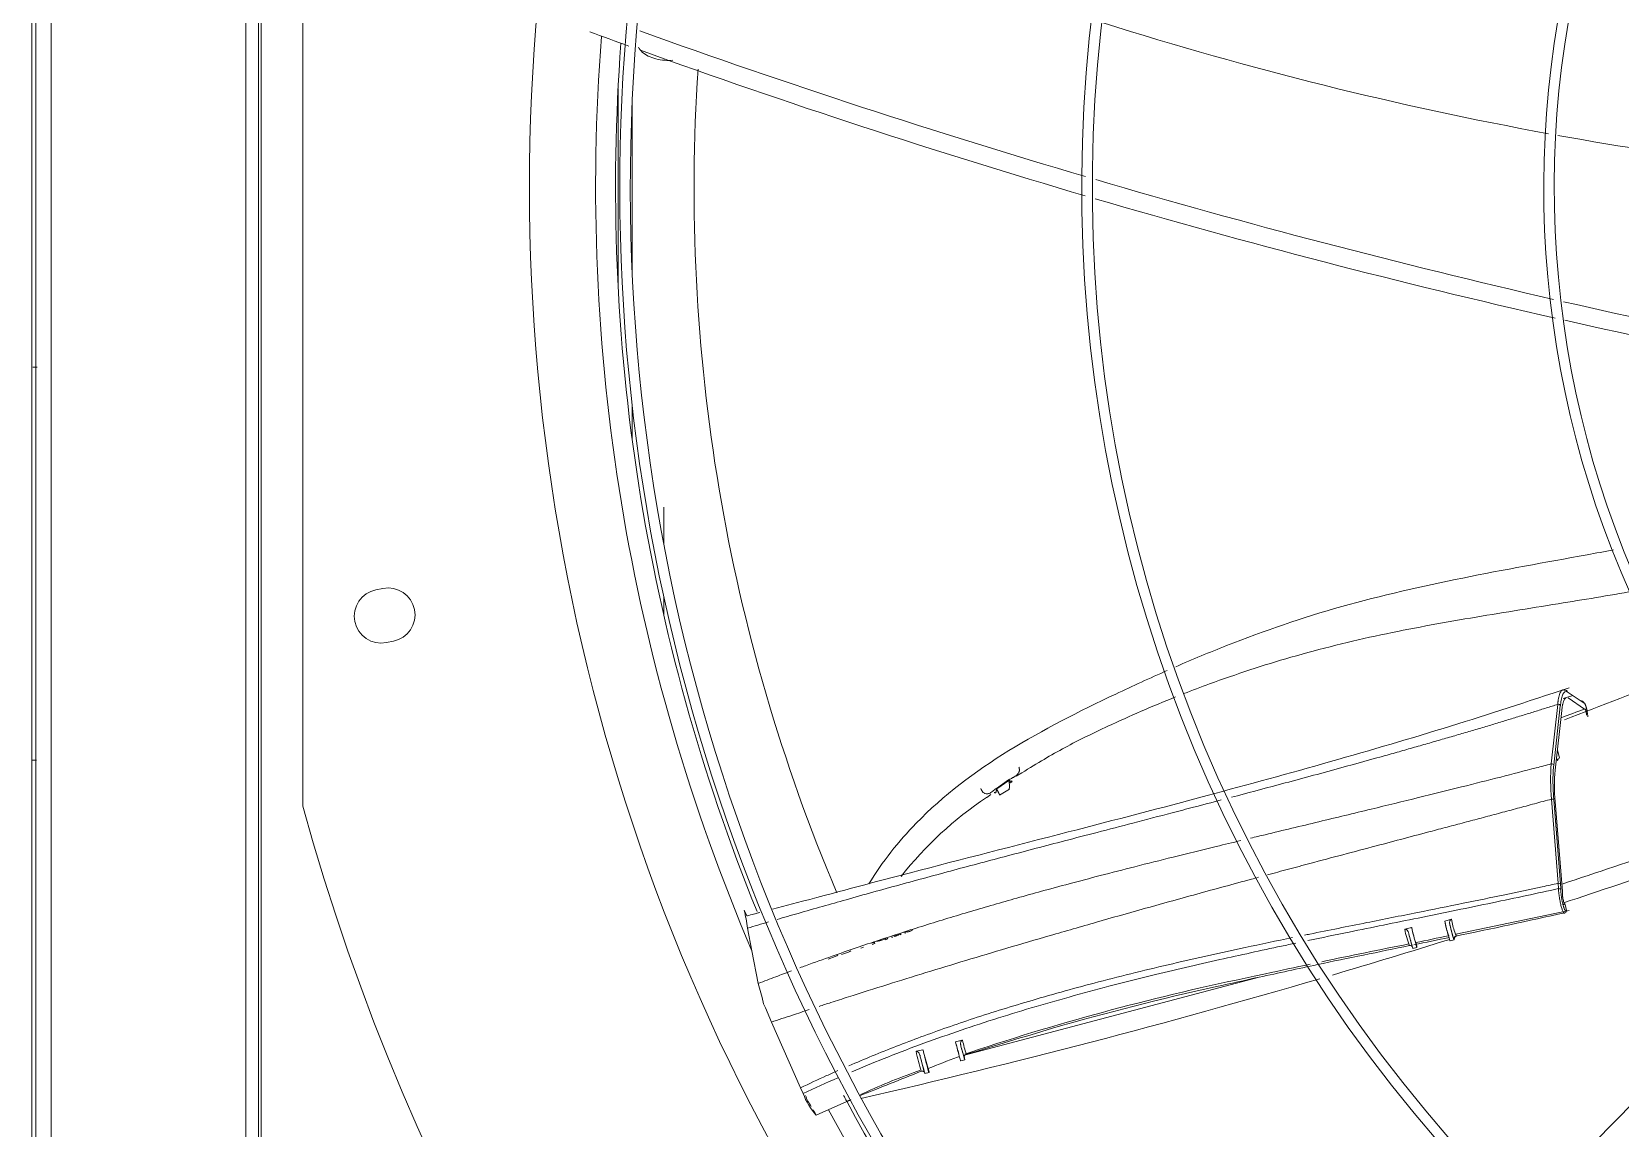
# Model space of a CAD drawing. Header units: millimetres. Extents: x 113490 to 142599, y -20467 to 115.
# Drawn here: x 125936.2 to 126314.5, y -11583.8 to -11322.9 of the extents above; entities that cross this region are included whole.
import ezdxf

# ---------------------------------------------------------------- set-up
doc = ezdxf.new("R2010")
doc.units = ezdxf.units.MM
doc.layers.add('DV3_0', color=7, linetype='Continuous')

msp = doc.modelspace()

# ---------------------------------------------------------------- linework, layer by layer
at = {"layer": 'DV3_0', "color": 7, "linetype": 'Continuous', "lineweight": 15}
for p, q in [((125936.24, -11906.49), (125936.24, -9742.49)), ((125937.24, -11906.49), (125937.24, -9742.49)), ((125987.24, -11847.85), (125987.24, -9857.26)), ((125990.24, -11847.85), (125990.24, -9857.26)), ((126000.74, -11212.82), (126000.74, -11507.16)), ((126518.2, -11374.23), (126184.6, -11712.53)), ((126086.75, -11444.84), (126086.75, -11436.07)), ((126019.85, -11455.38), (126018.19, -11455.72)), ((126086.75, -11461.9), (126086.75, -11457.32)), ((126020.68, -11468.27), (126022.35, -11467.94)), ((126303.13, -11480.84), (126300.84, -11481.58)), ((126301.85, -11479.98), (126305.64, -11482.54)), ((126305.97, -11484.07), (126302.04, -11481.39)), ((126305.45, -11482.22), (126305.45, -11482.22)), ((126300.54, -11484.4), (126298.96, -11498.62)), ((126299.98, -11495.66), (126299.49, -11493.83)), ((126168.82, -11500.95), (126165.93, -11502.95)), ((126170.59, -11500.06), (126171.98, -11499.25)), ((126163.6, -11505.13), (126164.57, -11504.37)), ((126165.93, -11502.95), (126166, -11503.09)), ((126166.63, -11504.58), (126169.05, -11503.1)), ((126298.98, -11506.04), (126300.7, -11527.45)), ((126119.72, -11529.82), (126112.62, -11531.69)), ((126301.67, -11531.96), (126301.3, -11530.37)), ((126105.88, -11531.96), (126106.52, -11533.29)), ((126106.33, -11534.02), (126106.62, -11536.21)), ((126106.62, -11533.27), (126106.52, -11533.29)), ((126109.59, -11532.49), (126108.4, -11532.81)), ((126272.66, -11534.53), (126274.28, -11534.08)), ((126275.29, -11537.66), (126302.31, -11531.98)), ((126106.62, -11536.21), (126107.71, -11541.62)), ((126139.13, -11538.88), (126137.47, -11539.42)), ((126139.14, -11538.93), (126137.89, -11539.34)), ((126139.47, -11538.73), (126139.13, -11538.88)), ((126139.41, -11538.81), (126139.14, -11538.93)), ((126139.6, -11538.67), (126139.41, -11538.81)), ((126139.54, -11538.99), (126139.8, -11538.84)), ((126139.8, -11538.84), (126140.04, -11538.61)), ((126140.94, -11538.32), (126141.26, -11538.37)), ((126141.98, -11537.97), (126141.49, -11538.09)), ((126141.94, -11538.08), (126141.58, -11538.16)), ((126142.21, -11537.99), (126141.94, -11538.08)), ((126142.26, -11537.88), (126141.98, -11537.97)), ((126142.55, -11537.85), (126142.21, -11537.99)), ((126142.67, -11537.71), (126142.26, -11537.88)), ((126142.74, -11537.71), (126142.55, -11537.85)), ((126142.85, -11537.57), (126142.74, -11537.71)), ((126143, -11537.82), (126143.24, -11537.59)), ((126143.9, -11537.24), (126144, -11537.35)), ((126144, -11537.35), (126144.32, -11537.4)), ((126144.41, -11537.19), (126144.24, -11537.13)), ((126144.55, -11537.12), (126144.28, -11537.14)), ((126145.05, -11537), (126144.55, -11537.12)), ((126145, -11537.11), (126144.64, -11537.19)), ((126145.28, -11537.03), (126145, -11537.11)), ((126145.32, -11536.91), (126145.05, -11537)), ((126145.61, -11536.88), (126145.28, -11537.03)), ((126145.73, -11536.75), (126145.32, -11536.91)), ((126145.8, -11536.75), (126145.61, -11536.88)), ((126145.99, -11536.59), (126145.73, -11536.75)), ((126263.13, -11536.47), (126263.82, -11536.28)), ((126263.82, -11536.28), (126264.79, -11536.04)), ((126264.8, -11536.09), (126263.82, -11536.28)), ((126264.8, -11536.09), (126264.79, -11536.04)), ((126273.93, -11539.26), (126274.9, -11539.01)), ((126107.71, -11541.62), (126109.23, -11549.36)), ((126125.89, -11543.55), (126127.55, -11542.99)), ((126127.55, -11542.99), (126127.89, -11542.83)), ((126127.89, -11542.83), (126128.14, -11542.63)), ((126129.01, -11542.5), (126130.67, -11541.94)), ((126130.67, -11541.94), (126131.01, -11541.79)), ((126131.01, -11541.79), (126131.25, -11541.59)), ((126133.65, -11540.95), (126134.27, -11540.74)), ((126136.91, -11539.6), (126136.29, -11539.8)), ((126136.36, -11540.06), (126136.98, -11539.86)), ((126136.98, -11539.86), (126136.85, -11539.4)), ((126265.09, -11541.02), (126266.06, -11540.78)), ((126109.23, -11549.36), (126110.13, -11552.7)), ((126228.48, -11547.85), (126158.36, -11566.45)), ((126227.26, -11547.66), (126229.99, -11547.07)), ((126110.13, -11552.7), (126110.46, -11554.25)), ((126110.46, -11554.25), (126110.97, -11555.15)), ((126110.97, -11555.15), (126112.34, -11558.58)), ((126112.34, -11558.58), (126119.31, -11574.2)), ((126146.79, -11565.51), (126148.44, -11565.14)), ((126156.21, -11563.27), (126157.74, -11562.88)), ((126156.21, -11563.27), (126157.86, -11562.89)), ((126158.42, -11566.2), (126159.82, -11565.7)), ((126156.63, -11566.88), (126157.09, -11566.73)), ((126157.16, -11566.74), (126156.63, -11566.88)), ((126157.44, -11567.8), (126158.41, -11567.56)), ((126157.45, -11567.77), (126158.41, -11567.53)), ((126158.41, -11567.53), (126158.32, -11567.17)), ((126146.99, -11570.31), (126147.65, -11570.08)), ((126148.91, -11570.73), (126148.89, -11570.64)), ((126148.91, -11570.76), (126149.88, -11570.52)), ((126149.87, -11570.39), (126149.66, -11569.6)), ((126119.31, -11574.2), (126119.91, -11575.57)), ((126131.24, -11577.1), (126131.18, -11577.02)), ((126123.01, -11580.72), (126130.28, -11577.43))]:
    msp.add_line(p, q, dxfattribs=at)
at = {"layer": 'DV3_0', "color": 7, "linetype": 'Continuous', "lineweight": 20}
for p, q in [((125940.84, -11903.49), (125940.84, -9745.49)), ((125990.84, -11862.07), (125990.84, -9845.59)), ((126075.84, -11383.52), (126075.84, -11336.47)), ((126079.16, -11379.64), (126079.16, -11340.34)), ((126079.16, -11419.76), (126079.16, -11411.56)), ((126298.02, -11497.11), (126299.58, -11482.96)), ((126298.62, -11497.45), (126300.19, -11483.28)), ((126168.9, -11501.09), (126166, -11503.09)), ((126299.71, -11525.54), (126298.11, -11505.5)), ((126300.24, -11525.65), (126298.64, -11505.61)), ((126299.75, -11526.8), (126299.71, -11525.54)), ((126301.67, -11532), (126301.34, -11530.58))]:
    msp.add_line(p, q, dxfattribs=at)
at = {"layer": 'DV3_0', "color": 7, "linetype": 'Continuous', "lineweight": 15}
for centre, radius, start, end in [((126532.24, -11359.99), 477.5, 136.9802, 223.0198), ((126532.24, -11359.99), 456, 136.2282, 225.3442), ((126532.24, -11359.99), 453.5, 135.9912, 225.5589), ((126532.24, -11359.99), 346, 136.506, 225.3203), ((126532.24, -11359.99), 343.5, 135.6595, 225.6229), ((127632.25, -9969.73), 1840.9, 220.96503, 227.76772), ((126532.24, -11359.99), 236, 136.9648, 225.2631), ((126532.24, -11359.99), 233.5, 136.5342, 225.7814), ((126706, -9595.72), 1840.9, 249.75902, 250.0659), ((126730.03, -9514.29), 1921.39, 250.25788, 253.58726), ((126454.5, -10489.2), 872.25, 252.43948, 259.62023), ((126532.24, -11359.99), 457, 175.6931, 202.1465), ((126706, -9595.72), 1840.9, 250.15785, 253.62673), ((126454.5, -10489.2), 872.25, 259.76861, 265.86893), ((126730.03, -9514.29), 1921.39, 253.66402, 257.02308), ((126706, -9595.72), 1840.9, 253.70468, 257.22546), ((126730.03, -9514.29), 1921.39, 257.09501, 260.12283), ((126706, -9595.72), 1840.9, 257.29812, 260.49472), ((126019.43, -11461.99), 6.4, 101.25, 281.25), ((126021.1, -11461.66), 6.4, 281.25, 101.25), ((125996.11, -10669.83), 871.89, 290.47901, 292.33228), ((125960.74, -10566.14), 980.7, 290.2634, 290.61082), ((126158.32, -11507.47), 12.36, 31.0863, 31.8376), ((126338.03, -11502.21), 39.24, 174.7559, 185.6061), ((126211.21, -11577.14), 86.33, 123.4772, 141.9595), ((126532.24, -11359.99), 551.5, 195.4775, 254.5225), ((125701.22, -9701.77), 1919.9, 288.19223, 289.74418), ((125721.8, -9772.02), 1851.09, 288.2319, 289.91843), ((126296.4, -11529.93), 24.19, 190.9795, 199.6375), ((126290.1, -11531.62), 16.01, 188.8273, 200.2081), ((126301.18, -11532.07), 0.5, 330.9289, 12.9262), ((125721.8, -9772.02), 1851.09, 286.44815, 287.35195), ((126288.62, -11531.1), 26.05, 191.8874, 200.9495), ((126287.25, -11531.88), 22.84, 190.619, 201.0388), ((126117.24, -10805.57), 748.94, 281.43776, 282.05045), ((126275.61, -11538.8), 0.682, 100.6555, 179.6082), ((126567.75, -13086.93), 1576.47, 101.10452, 101.8727), ((126264.34, -11541.1), 0.775, 14.577, 74.918), ((125806, -9548.27), 2043.73, 281.93018, 282.32762), ((126567.75, -13086.93), 1576.47, 101.97651, 102.37149), ((125721.8, -9772.02), 1851.09, 282.85376, 286.35055), ((126344.64, -12121.51), 585.73, 101.56002, 108.39319), ((126009.84, -10575.34), 996.79, 282.07121, 282.67051), ((124324.22, -5475.5), 6361.01, 286.762242, 286.955844), ((126203.45, -11553.68), 57.87, 191.8004, 196.6527), ((126209.19, -11550.91), 62.39, 193.1783, 197.4298), ((126217.98, -11548.14), 63.6, 193.7672, 196.4491), ((126157.82, -11562.68), 0.217, 249.4082, 281.2988), ((126197.06, -11554.98), 50.66, 193.4884, 198.1214), ((126493.63, -12438.16), 934.19, 111.14595, 111.60499), ((126159.43, -11566.87), 1.15, 158.6355, 195.001), ((126159.01, -11567.18), 0.98, 106.1831, 132.1162), ((125023.24, -8765.95), 3021.46, 291.55519, 291.85481), ((126199.17, -11716.99), 155.68, 109.5835, 114.9362), ((126135.43, -11569.72), 16.59, 200.6412, 221.5271), ((126130.11, -11572.73), 10.18, 198.7545, 215.5358), ((126532.24, -11359.99), 464.96, 208.158, 208.3412), ((126532.24, -11359.99), 457, 208.4298, 225.4011)]:
    msp.add_arc(centre, radius, start, end, dxfattribs=at)
at = {"layer": 'DV3_0', "color": 7, "linetype": 'Continuous', "lineweight": 20}
for centre, radius, start, end in [((126532.24, -11359.99), 461.75, 175.5375, 203.1631), ((126523.56, -11360.32), 429.63, 176.1966, 202.9452), ((126343.26, -11500.81), 45.39, 175.3182, 185.9265), ((126280.38, -11527.28), 19.93, 0.7189, 4.7029), ((125885.02, -9651.69), 1926.37, 281.68046, 282.47942), ((126297.8, -11529.61), 34.61, 193.3187, 199.0477), ((125885.02, -9651.69), 1926.37, 281.38636, 281.64157), ((126311.95, -11526.44), 39.1, 193.4878, 198.6422), ((126290.1, -11531.62), 16.01, 200.2081, 203.8309), ((127174.95, -16025.12), 4576.28, 101.47805, 101.75882), ((126368.85, -12223.32), 689.87, 102.60617, 105.9473), ((126198.93, -11553.88), 42.73, 194.0223, 198.1249), ((126213.62, -11550.05), 57.22, 192.9705, 196.4331), ((126530.82, -11361.4), 455.08, 208.1401, 208.34), ((126532.24, -11359.99), 461.75, 208.3699, 225.4011)]:
    msp.add_arc(centre, radius, start, end, dxfattribs=at)
for centre, major_axis, ratio, start_param, end_param in [((126303.94, -11496.51), (2.47, -16.6), 0.179754, 3.019318, 3.763452), ((126301.37, -11480.06), (-0.218, -0.45), 0.976139, 2.165143, 3.931409), ((126305.02, -11477.26), (0.83, -5.36), 0.179908, -0.200081, -0.039458), ((126299.71, -11483.35), (-0.498, 0.049), 0.805706, 3.450205, 5.061922), ((126298.13, -11497.52), (-0.496, 0.063), 0.833159, 3.472934, 5.046604), ((126299.76, -11525.72), (-0.498, -0.04), 0.37387, 3.336805, 4.768335), ((126299.82, -11527.11), (-0.5, -0.005), 0.617283, 3.372309, 4.844377), ((126301.18, -11532.07), (-0.437, 0.243), 0.958352, 3.141576, 3.823082), ((126301.18, -11532.07), (-0.487, -0.112), 0.366919, 2.946969, 3.140847), ((126264.44, -11541.03), (0.698, 0.05), 0.984426, 1.359553, 1.70257)]:
    msp.add_ellipse(centre, major_axis=major_axis, ratio=ratio, start_param=start_param, end_param=end_param, dxfattribs=at)
at = {"layer": 'DV3_0', "color": 7, "linetype": 'Continuous', "lineweight": 15}
for centre, major_axis, ratio, start_param, end_param in [((126305.16, -11482.62), (-0.319, -0.385), 0.964026, 2.39814, 4.055708), ((125020.16, -12010.67), (1052.8, 567.59), 0.529579, -0.151955, -0.148725), ((126273.19, -11536.35), (-0.74, 2.91), 0.031385, 0.886622, 3.141596), ((126301.18, -11532.07), (-0.437, 0.243), 0.958352, 2.27676, 3.141576), ((126264.36, -11538.12), (-0.74, 2.91), 0.031385, 1.377637, 3.141593), ((126265.32, -11537.87), (-0.74, 2.91), 0.031385, 0.880663, 3.86689), ((126274.16, -11536.11), (-0.74, 2.91), 0.031385, 1.37262, 3.36681), ((126149.07, -11567.32), (-0.81, 3.2), 0.031385, 0.813261, 3.41258), ((126156.7, -11564.89), (-0.74, 2.91), 0.031385, 0.97146, 3.141593), ((126157.67, -11564.65), (-0.74, 2.91), 0.031385, 1.418641, 3.277547), ((126148.1, -11567.56), (-0.81, 3.2), 0.031385, 1.319686, 3.141593)]:
    msp.add_ellipse(centre, major_axis=major_axis, ratio=ratio, start_param=start_param, end_param=end_param, dxfattribs=at)
for points, knots in [([(126088.85, -11329.71), (126088.21, -11329.76), (126087.57, -11329.76), (126085.5, -11329.61), (126084.14, -11329.26), (126081.94, -11328.17), (126081.1, -11327.42), (126080.71, -11326.59)], [0.3920382, 0.3920382, 0.3920382, 0.3920382, 0.5, 0.5, 0.75, 0.75, 1, 1, 1, 1]), ([(126312.81, -11446.21), (126310.72, -11446.6), (126308.64, -11446.98), (126296.59, -11449.17), (126286.71, -11450.94), (126267.18, -11454.88), (126257.56, -11457.04), (126238.8, -11462.32), (126229.68, -11465.47), (126216.67, -11470.59), (126212.63, -11472.26), (126208.63, -11474)], [0.0988758, 0.0988758, 0.0988758, 0.0988758, 0.125, 0.125, 0.25, 0.25, 0.375, 0.375, 0.5, 0.5, 0.5569003, 0.5569003, 0.5569003, 0.5569003]), ([(126210.56, -11480.41), (126212.58, -11479.62), (126220.98, -11476.44), (126236.51, -11471.34), (126257.31, -11466.23), (126278.65, -11462.37), (126298.6, -11459.2), (126311.74, -11457.07), (126317.58, -11456.01)], [0.2428611, 0.2428611, 0.2428611, 0.2428611, 0.2795611, 0.3948142, 0.5195556, 0.6421753, 0.7617357, 0.8637565, 0.8637565, 0.8637565, 0.8637565]), ([(126206.59, -11474.9), (126202.48, -11476.71), (126198.4, -11478.58), (126185.63, -11484.63), (126176.98, -11488.98), (126160.82, -11498.96), (126153.3, -11504.6), (126142.6, -11515.6), (126138.8, -11520.37), (126135.54, -11525.66)], [0.5665409, 0.5665409, 0.5665409, 0.5665409, 0.625, 0.625, 0.75, 0.75, 0.875, 0.875, 0.9567536, 0.9567536, 0.9567536, 0.9567536]), ([(126302.28, -11479.01), (126291.96, -11482.42), (126274.49, -11488.17), (126245.17, -11496.76), (126214.92, -11505.04), (126181.71, -11513.7), (126148.78, -11522.09), (126129.15, -11527.31), (126119.72, -11529.82)], [0, 0, 0, 0, 0.15645, 0.313934, 0.474258, 0.65466, 0.859412, 1, 1, 1, 1]), ([(126171.98, -11499.25), (126175.72, -11496.96), (126181.86, -11493.23), (126191.65, -11488.5), (126200.4, -11484.55), (126205.81, -11482.3), (126208.56, -11481.2)], [0, 0, 0, 0, 0.0674341, 0.1313492, 0.1805317, 0.2307038, 0.2307038, 0.2307038, 0.2307038]), ([(126301.58, -11481.36), (126301.56, -11481.37), (126301.47, -11481.41), (126301.3, -11481.55), (126301.1, -11481.86), (126300.92, -11482.31), (126300.79, -11482.75), (126300.71, -11483.16), (126300.65, -11483.47), (126300.59, -11483.89), (126300.56, -11484.22), (126300.54, -11484.4)], [0.2206589, 0.2206589, 0.2206589, 0.2206589, 0.2457421, 0.3663177, 0.4945423, 0.6134411, 0.7461812, 0.7911285, 0.8485935, 0.918337, 1, 1, 1, 1]), ([(126300.7, -11479.55), (126300.72, -11479.54), (126300.8, -11479.51), (126300.92, -11479.5), (126301.06, -11479.52), (126301.16, -11479.57), (126301.21, -11479.59)], [0.7789943, 0.7789943, 0.7789943, 0.7789943, 0.8174029, 0.8795263, 0.9404048, 1, 1, 1, 1]), ([(126305.81, -11482.62), (126305.83, -11482.63), (126305.88, -11482.64), (126305.95, -11482.7), (126306.02, -11482.8), (126306.08, -11482.92), (126306.15, -11483.06), (126306.21, -11483.2), (126306.26, -11483.35), (126306.3, -11483.5), (126306.35, -11483.64), (126306.39, -11483.78), (126306.43, -11483.94), (126306.47, -11484.13), (126306.52, -11484.34), (126306.57, -11484.59), (126306.61, -11484.85), (126306.66, -11485.12), (126306.7, -11485.38), (126306.73, -11485.66), (126306.75, -11485.84), (126306.76, -11485.94)], [0, 0, 0, 0, 0.070656, 0.138985, 0.205034, 0.267514, 0.324952, 0.376491, 0.422024, 0.462559, 0.49991, 0.536192, 0.5739, 0.615856, 0.664062, 0.718193, 0.775155, 0.831278, 0.884322, 0.938551, 1, 1, 1, 1]), ([(126306.45, -11485.52), (126306.44, -11485.47), (126306.43, -11485.37), (126306.41, -11485.23), (126306.39, -11485.08), (126306.37, -11484.95), (126306.34, -11484.77), (126306.29, -11484.57), (126306.23, -11484.35), (126306.18, -11484.22), (126306.13, -11484.13), (126306.1, -11484.08), (126306.06, -11484.05), (126306.03, -11484.03), (126306, -11484.04), (126305.98, -11484.06), (126305.97, -11484.07)], [0, 0, 0, 0, 0.061484, 0.120759, 0.17791, 0.233099, 0.286578, 0.387652, 0.494958, 0.599985, 0.656741, 0.717347, 0.789284, 0.851454, 0.928238, 1, 1, 1, 1]), ([(126299.96, -11495.58), (126299.98, -11495.67), (126299.9, -11495.83), (126299.62, -11496.03), (126299.43, -11496.1), (126299.32, -11496.14)], [0.5009267, 0.5009267, 0.5009267, 0.5009267, 0.7479007, 0.8535179, 1, 1, 1, 1]), ([(126299.34, -11496.1), (126299.37, -11496.09), (126299.44, -11496.07), (126299.53, -11496.07), (126299.58, -11496.09), (126299.61, -11496.11), (126299.62, -11496.13), (126299.63, -11496.16), (126299.61, -11496.19), (126299.58, -11496.24), (126299.5, -11496.29), (126299.43, -11496.32), (126299.4, -11496.33)], [0, 0, 0, 0, 0.124634, 0.249634, 0.374563, 0.424786, 0.500012, 0.562745, 0.625486, 0.750415, 0.875412, 1, 1, 1, 1]), ([(126168.9, -11501.09), (126168.91, -11501.16), (126168.93, -11501.31), (126168.96, -11501.52), (126168.98, -11501.73), (126169, -11501.92), (126169.02, -11502.11), (126169.03, -11502.29), (126169.03, -11502.46), (126169.03, -11502.61), (126169.02, -11502.75), (126169, -11502.88), (126168.98, -11502.99), (126168.95, -11503.08), (126168.91, -11503.16), (126168.86, -11503.22), (126168.82, -11503.24), (126168.8, -11503.25)], [0, 0, 0, 0, 0.0319985, 0.0644103, 0.0972083, 0.1303695, 0.1638756, 0.1977141, 0.2318782, 0.2663682, 0.3011914, 0.3363627, 0.3719057, 0.4078521, 0.444243, 0.4811279, 0.5185658, 0.5185658, 0.5185658, 0.5185658]), ([(126171.28, -11497.89), (126171.3, -11497.94), (126171.32, -11498.03), (126171.35, -11498.16), (126171.38, -11498.29), (126171.39, -11498.41), (126171.39, -11498.53), (126171.39, -11498.64), (126171.38, -11498.8), (126171.33, -11499.01), (126171.19, -11499.3), (126170.94, -11499.63), (126170.53, -11499.99), (126170.11, -11500.26), (126169.74, -11500.46), (126169.48, -11500.59), (126169.27, -11500.69), (126169.11, -11500.77), (126169.03, -11500.81), (126168.96, -11500.85), (126168.88, -11500.9), (126168.84, -11500.93), (126168.82, -11500.95)], [0, 0, 0, 0, 0.032328, 0.063073, 0.092245, 0.119888, 0.146068, 0.170876, 0.194414, 0.256978, 0.319523, 0.419318, 0.545451, 0.702088, 0.765789, 0.831971, 0.904287, 0.924636, 0.944337, 0.963782, 0.98257, 1, 1, 1, 1]), ([(126169.51, -11501.17), (126169.55, -11501.21), (126169.61, -11501.29), (126169.65, -11501.41), (126169.6, -11501.44), (126169.46, -11501.37), (126169.32, -11501.27), (126169.17, -11501.15), (126169.05, -11501.07), (126168.98, -11501.05), (126168.93, -11501.06), (126168.91, -11501.08), (126168.9, -11501.09)], [0, 0, 0, 0, 0.126378, 0.21914, 0.466092, 0.602057, 0.745168, 0.891066, 0.957479, 0.981985, 0.99081, 1, 1, 1, 1]), ([(126169.51, -11501.17), (126169.51, -11501.2), (126169.5, -11501.26), (126169.48, -11501.34), (126169.46, -11501.4), (126169.43, -11501.46), (126169.4, -11501.51), (126169.37, -11501.55), (126169.33, -11501.58), (126169.29, -11501.6), (126169.25, -11501.61), (126169.2, -11501.62), (126169.15, -11501.61), (126169.1, -11501.6), (126169.04, -11501.57), (126168.99, -11501.55), (126168.96, -11501.53)], [0, 0, 0, 0, 0.0396478, 0.0788683, 0.1176969, 0.1561688, 0.1943187, 0.232181, 0.2697894, 0.3071769, 0.3443762, 0.3814187, 0.4183352, 0.4551558, 0.4919094, 0.5415641, 0.5415641, 0.5415641, 0.5415641]), ([(126165.93, -11502.95), (126165.87, -11502.99), (126165.72, -11503.1), (126165.42, -11503.34), (126165.05, -11503.65), (126164.51, -11504.01), (126163.9, -11504.31), (126163.19, -11504.26), (126162.57, -11503.79), (126162.35, -11503.3), (126162.22, -11503)], [0, 0, 0, 0, 0.04318, 0.110156, 0.237581, 0.354066, 0.528948, 0.673893, 0.807982, 1, 1, 1, 1]), ([(126166, -11503.09), (126165.99, -11503.1), (126165.96, -11503.14), (126165.95, -11503.19), (126165.93, -11503.27), (126165.92, -11503.36), (126165.9, -11503.49), (126165.88, -11503.67), (126165.82, -11503.85), (126165.73, -11504.02), (126165.57, -11504.1), (126165.48, -11503.94), (126165.44, -11503.87)], [0, 0, 0, 0, 0.012152, 0.036167, 0.072819, 0.121928, 0.182541, 0.276734, 0.444448, 0.565014, 0.79299, 1, 1, 1, 1]), ([(126165.44, -11503.87), (126165.44, -11503.87), (126165.45, -11503.89), (126165.47, -11503.92), (126165.49, -11503.94), (126165.51, -11503.97), (126165.52, -11503.99), (126165.53, -11503.99)], [0, 0, 0, 0, 0.0162808, 0.0362064, 0.0597339, 0.0868175, 0.1174109, 0.1174109, 0.1174109, 0.1174109]), ([(126166, -11503.09), (126166.02, -11503.15), (126166.08, -11503.27), (126166.16, -11503.43), (126166.23, -11503.58), (126166.3, -11503.72), (126166.36, -11503.84), (126166.42, -11503.96), (126166.48, -11504.07), (126166.53, -11504.16), (126166.57, -11504.24), (126166.61, -11504.31), (126166.65, -11504.37), (126166.68, -11504.42), (126166.71, -11504.45), (126166.73, -11504.48), (126166.75, -11504.49), (126166.76, -11504.49), (126166.77, -11504.49), (126166.77, -11504.49)], [0, 0, 0, 0, 0.0318903, 0.0633931, 0.0945091, 0.1252398, 0.1555879, 0.1855574, 0.2151535, 0.2443828, 0.2732533, 0.3017752, 0.3299622, 0.3578293, 0.3853906, 0.4126604, 0.4396522, 0.4663794, 0.4748855, 0.4748855, 0.4748855, 0.4748855]), ([(126300.7, -11527.45), (126300.69, -11527.47), (126300.69, -11527.52), (126300.68, -11527.6), (126300.67, -11527.7), (126300.67, -11527.87), (126300.68, -11528.07), (126300.69, -11528.33), (126300.72, -11528.59), (126300.77, -11528.96), (126300.85, -11529.42), (126300.97, -11529.92), (126301.08, -11530.24), (126301.17, -11530.43), (126301.22, -11530.51), (126301.26, -11530.55), (126301.29, -11530.57), (126301.32, -11530.58), (126301.34, -11530.58), (126301.34, -11530.58)], [0, 0, 0, 0, 0.024695, 0.053782, 0.087879, 0.127694, 0.203988, 0.253847, 0.318526, 0.37839, 0.501334, 0.62403, 0.747508, 0.806312, 0.8729, 0.899948, 0.936287, 0.974327, 1, 1, 1, 1]), ([(126301.34, -11530.58), (126301.35, -11530.57), (126301.35, -11530.57), (126301.35, -11530.57), (126301.33, -11530.56), (126301.3, -11530.55), (126301.23, -11530.54), (126301.15, -11530.53), (126301.05, -11530.54), (126300.95, -11530.55), (126300.88, -11530.56), (126300.84, -11530.57)], [0, 0, 0, 0, 0.087092, 0.172213, 0.257026, 0.380631, 0.50268, 0.627614, 0.750237, 0.875771, 1, 1, 1, 1]), ([(126273.93, -11535.56), (126273.91, -11535.51), (126273.89, -11535.41), (126273.86, -11535.26), (126273.85, -11535.13), (126273.83, -11535), (126273.83, -11534.83), (126273.84, -11534.65), (126273.9, -11534.45), (126273.97, -11534.3), (126274.07, -11534.19), (126274.17, -11534.12), (126274.24, -11534.09), (126274.28, -11534.08)], [0, 0, 0, 0, 0.088851, 0.173568, 0.254282, 0.331144, 0.404329, 0.55088, 0.680167, 0.780153, 0.868435, 0.936175, 1, 1, 1, 1]), ([(126301.29, -11532.55), (126301.28, -11532.56), (126301.27, -11532.59), (126301.24, -11532.62), (126301.22, -11532.64), (126301.2, -11532.66), (126301.17, -11532.67), (126301.15, -11532.67), (126301.1, -11532.65), (126301.02, -11532.6), (126300.94, -11532.49), (126300.91, -11532.42)], [0, 0, 0, 0, 0.0206902, 0.0405381, 0.0595432, 0.0777058, 0.0950265, 0.1115061, 0.1271451, 0.1930185, 0.2534069, 0.2534069, 0.2534069, 0.2534069]), ([(126263.13, -11536.47), (126263.15, -11536.46), (126263.19, -11536.45), (126263.25, -11536.45), (126263.3, -11536.45), (126263.39, -11536.46), (126263.51, -11536.5), (126263.64, -11536.6), (126263.78, -11536.74), (126263.89, -11536.92), (126263.98, -11537.12), (126264.06, -11537.34), (126264.1, -11537.5), (126264.12, -11537.58)], [0, 0, 0, 0, 0.032379, 0.064877, 0.098196, 0.132989, 0.220633, 0.319533, 0.44843, 0.594641, 0.718998, 0.853852, 1, 1, 1, 1]), ([(126275.48, -11538.08), (126275.46, -11538.08), (126275.42, -11538.09), (126275.35, -11538.12), (126275.2, -11538.2), (126275.07, -11538.35), (126274.98, -11538.52), (126274.93, -11538.66), (126274.91, -11538.77), (126274.9, -11538.87), (126274.9, -11538.91), (126274.9, -11538.94)], [0, 0, 0, 0, 0.0308, 0.062191, 0.13033, 0.312414, 0.440895, 0.587725, 0.713605, 0.850761, 1, 1, 1, 1]), ([(126146.79, -11565.51), (126146.81, -11565.51), (126146.85, -11565.5), (126146.91, -11565.5), (126146.97, -11565.51), (126147.06, -11565.53), (126147.17, -11565.58), (126147.31, -11565.69), (126147.44, -11565.85), (126147.55, -11566.05), (126147.65, -11566.28), (126147.73, -11566.52), (126147.78, -11566.7), (126147.8, -11566.79)], [0, 0, 0, 0, 0.029358, 0.059261, 0.090527, 0.123873, 0.209457, 0.309205, 0.438254, 0.585956, 0.712395, 0.850229, 1, 1, 1, 1]), ([(126157.47, -11564.23), (126157.46, -11564.18), (126157.43, -11564.08), (126157.41, -11563.94), (126157.39, -11563.8), (126157.39, -11563.64), (126157.4, -11563.46), (126157.43, -11563.28), (126157.49, -11563.14), (126157.57, -11563.03), (126157.65, -11562.94), (126157.71, -11562.9), (126157.74, -11562.88)], [0, 0, 0, 0, 0.101988, 0.199112, 0.29162, 0.379801, 0.524136, 0.654838, 0.75935, 0.85428, 0.929517, 1, 1, 1, 1]), ([(126148, -11570.26), (126148.02, -11570.25), (126148.05, -11570.24), (126148.11, -11570.23), (126148.16, -11570.22), (126148.24, -11570.22), (126148.34, -11570.23), (126148.51, -11570.27), (126148.67, -11570.37), (126148.79, -11570.49), (126148.85, -11570.58), (126148.87, -11570.62), (126148.89, -11570.64)], [0, 0, 0, 0, 0.050319, 0.100915, 0.151856, 0.203202, 0.306476, 0.420612, 0.688125, 0.841016, 0.929395, 1, 1, 1, 1]), ([(126130.28, -11577.43), (126130.31, -11577.42), (126130.38, -11577.39), (126130.47, -11577.36), (126130.56, -11577.32), (126130.68, -11577.28), (126130.82, -11577.23), (126130.97, -11577.19), (126131.1, -11577.15), (126131.19, -11577.13), (126131.23, -11577.11), (126131.24, -11577.1), (126131.24, -11577.1), (126131.24, -11577.1)], [0, 0, 0, 0, 0.062517, 0.125211, 0.188491, 0.252013, 0.379928, 0.50779, 0.633992, 0.757648, 0.879107, 0.939522, 1, 1, 1, 1])]:
    msp.add_open_spline(points, degree=3, knots=knots, dxfattribs=at)
for points in [[(125936.53, -11402.75), (125936.86, -11402.74), (125937.19, -11402.72), (125937.52, -11402.71)], [(125936.35, -11496.21), (125936.69, -11496.22), (125937.02, -11496.24), (125937.36, -11496.25)]]:
    msp.add_open_spline(points, degree=3, dxfattribs=at)
at = {"layer": 'DV3_0', "color": 7, "linetype": 'Continuous', "lineweight": 20}
for points, knots in [([(126299.58, -11482.96), (126299.58, -11482.88), (126299.59, -11482.74), (126299.61, -11482.55), (126299.63, -11482.39), (126299.65, -11482.25), (126299.66, -11482.15), (126299.69, -11481.93), (126299.74, -11481.64), (126299.84, -11481.13), (126299.97, -11480.61), (126300.17, -11480.11), (126300.39, -11479.76), (126300.58, -11479.6), (126300.68, -11479.56), (126300.7, -11479.55)], [0, 0, 0, 0, 0.0298431, 0.0562608, 0.079214, 0.0986714, 0.1146082, 0.1270052, 0.1941541, 0.2536274, 0.3863546, 0.5051986, 0.6334618, 0.7540799, 0.7789943, 0.7789943, 0.7789943, 0.7789943]), ([(126299.58, -11482.96), (126298.67, -11483.24), (126296.84, -11483.82), (126294.05, -11484.69), (126291.17, -11485.59), (126288.2, -11486.49), (126285.15, -11487.42), (126282.01, -11488.36), (126278.78, -11489.32), (126275.46, -11490.3), (126272.05, -11491.29), (126268.55, -11492.3), (126264.96, -11493.32), (126261.29, -11494.37), (126255.13, -11496.09), (126245.69, -11498.7), (126233.81, -11501.91), (126225.61, -11504.08), (126221.92, -11505.06)], [0, 0, 0, 0, 0.014183, 0.0288022, 0.0438596, 0.0593574, 0.0752979, 0.0916834, 0.108516, 0.1257975, 0.14353, 0.1617153, 0.1803553, 0.199452, 0.2190068, 0.2761651, 0.3462044, 0.4033553, 0.4033553, 0.4033553, 0.4033553]), ([(126298.02, -11497.11), (126296.82, -11497.43), (126292.82, -11498.49), (126285.72, -11500.33), (126276.39, -11502.68), (126266.1, -11505.23), (126254.76, -11507.99), (126242.58, -11510.92), (126233.01, -11513.22), (126227.6, -11514.52), (126226.45, -11514.8)], [0, 0, 0, 0, 0.0191542, 0.0640617, 0.113509, 0.1678338, 0.2276236, 0.293451, 0.3607122, 0.3789398, 0.3789398, 0.3789398, 0.3789398]), ([(126298.64, -11505.61), (126298.61, -11505.25), (126298.56, -11504.53), (126298.5, -11503.49), (126298.46, -11502.49), (126298.43, -11501.53), (126298.43, -11500.61), (126298.45, -11499.74), (126298.48, -11498.92), (126298.54, -11498.14), (126298.59, -11497.67), (126298.62, -11497.45)], [0, 0, 0, 0, 0.109418, 0.218488, 0.328111, 0.438, 0.54803, 0.65855, 0.771091, 0.885182, 1, 1, 1, 1]), ([(126219.44, -11505.71), (126217.24, -11506.29), (126213.35, -11507.31), (126206.36, -11509.13), (126198.7, -11511.12), (126190.17, -11513.34), (126180.21, -11515.94), (126168.84, -11518.92), (126155.75, -11522.4), (126142.94, -11525.87), (126132.51, -11528.76), (126124.46, -11531.04), (126118.96, -11532.61), (126115.35, -11533.66), (126113.68, -11534.14)], [0.4161929, 0.4161929, 0.4161929, 0.4161929, 0.4501907, 0.4764166, 0.5245765, 0.5686568, 0.6086149, 0.6787752, 0.7448018, 0.8115932, 0.8776529, 0.9069317, 0.9370804, 0.9632634, 0.9632634, 0.9632634, 0.9632634]), ([(126298.11, -11505.5), (126296.76, -11505.87), (126294.05, -11506.6), (126290, -11507.7), (126285.94, -11508.78), (126281.88, -11509.87), (126277.82, -11510.95), (126273.76, -11512.02), (126266.6, -11513.92), (126255.52, -11516.84), (126244.11, -11519.87), (126235.48, -11522.17), (126232.13, -11523.07), (126230.47, -11523.52)], [0, 0, 0, 0, 0.0217234, 0.0434514, 0.0651837, 0.0869197, 0.1086594, 0.1304026, 0.1521493, 0.2236007, 0.3082973, 0.3353966, 0.3621618, 0.3621618, 0.3621618, 0.3621618]), ([(126224.12, -11515.36), (126222.17, -11515.83), (126216.8, -11517.13), (126208.37, -11519.2), (126199.15, -11521.51), (126190.89, -11523.63), (126183.51, -11525.57), (126176.9, -11527.36), (126170.91, -11529.02), (126165.3, -11530.61), (126159.82, -11532.21), (126154.35, -11533.86), (126148.85, -11535.55), (126143.39, -11537.29), (126137.95, -11539.06), (126132.43, -11540.92), (126126.6, -11542.94), (126122.13, -11544.54), (126119.58, -11545.47), (126119.13, -11545.64)], [0.3911704, 0.3911704, 0.3911704, 0.3911704, 0.4219505, 0.4760424, 0.5241516, 0.5674854, 0.6062973, 0.6407511, 0.6718307, 0.7009715, 0.72961, 0.7586398, 0.7878647, 0.8169556, 0.8456389, 0.874599, 0.9053004, 0.9392274, 0.9465458, 0.9465458, 0.9465458, 0.9465458]), ([(126228.33, -11524.1), (126227.76, -11524.25), (126222.86, -11525.58), (126213.62, -11528.09), (126201.33, -11531.5), (126189.68, -11534.8), (126178.93, -11537.89), (126168.57, -11540.93), (126158.71, -11543.87), (126149.26, -11546.74), (126139.94, -11549.63), (126132.4, -11552.01), (126126.96, -11553.76), (126124.63, -11554.51), (126123.7, -11554.82)], [0.3735983, 0.3735983, 0.3735983, 0.3735983, 0.3827721, 0.4523653, 0.5223247, 0.580713, 0.6402671, 0.6958477, 0.7484166, 0.7999318, 0.8492257, 0.8999629, 0.9226776, 0.9379893, 0.9379893, 0.9379893, 0.9379893]), ([(126299.71, -11525.54), (126298.43, -11525.82), (126294.18, -11526.74), (126286.64, -11528.33), (126276.73, -11530.36), (126265.76, -11532.57), (126253.59, -11534.99), (126244.64, -11536.79), (126239.72, -11537.79), (126239.3, -11537.87)], [0, 0, 0, 0, 0.0210593, 0.0696993, 0.1235028, 0.183056, 0.2489584, 0.3224962, 0.3293416, 0.3293416, 0.3293416, 0.3293416]), ([(126299.75, -11526.8), (126297.22, -11527.35), (126291.98, -11528.5), (126283.87, -11530.2), (126275.26, -11531.98), (126263.88, -11534.3), (126252.1, -11536.68), (126243.36, -11538.49), (126240.1, -11539.17)], [0, 0, 0, 0, 0.0417012, 0.0860656, 0.1330959, 0.1827939, 0.2725774, 0.3260678, 0.3260678, 0.3260678, 0.3260678]), ([(126300.91, -11532.42), (126300.87, -11532.35), (126300.78, -11532.19), (126300.66, -11531.87), (126300.53, -11531.48), (126300.36, -11530.89), (126300.16, -11530.04), (126299.99, -11529.1), (126299.89, -11528.35), (126299.83, -11527.86), (126299.79, -11527.46), (126299.77, -11527.12), (126299.76, -11526.91), (126299.75, -11526.8)], [0.2534069, 0.2534069, 0.2534069, 0.2534069, 0.3175249, 0.3785502, 0.4412392, 0.5027172, 0.6254039, 0.7493043, 0.8107487, 0.8740286, 0.9140105, 0.9560016, 1, 1, 1, 1]), ([(126236.38, -11538.47), (126232.63, -11539.24), (126223.12, -11541.23), (126207.71, -11544.64), (126190.77, -11548.77), (126174.97, -11553.13), (126160.87, -11557.5), (126148.19, -11561.92), (126138.32, -11565.76), (126132.66, -11568.15), (126130.82, -11568.94)], [0.3452723, 0.3452723, 0.3452723, 0.3452723, 0.406586, 0.5009576, 0.5981454, 0.6857366, 0.7633916, 0.8342268, 0.9005803, 0.9325562, 0.9325562, 0.9325562, 0.9325562]), ([(126237.2, -11539.77), (126236.07, -11540.01), (126230.02, -11541.29), (126218.54, -11543.79), (126204.85, -11546.97), (126192.91, -11549.97), (126180.36, -11553.34), (126165.25, -11557.81), (126150.52, -11562.83), (126139.31, -11567.12), (126133.98, -11569.31), (126131.5, -11570.36)], [0.3419243, 0.3419243, 0.3419243, 0.3419243, 0.3606127, 0.4412254, 0.5306463, 0.5863802, 0.6389306, 0.739368, 0.8394667, 0.8887403, 0.9320126, 0.9320126, 0.9320126, 0.9320126]), ([(126117.11, -11546.38), (126115.87, -11546.84), (126113.24, -11547.83), (126110.61, -11548.83), (126109.23, -11549.36)], [0.95740736, 0.95740736, 0.95740736, 0.95740736, 0.97745289, 1, 1, 1, 1]), ([(126121.37, -11555.58), (126120.02, -11556.02), (126117.01, -11557.01), (126114, -11558.02), (126112.34, -11558.58)], [0.95067555, 0.95067555, 0.95067555, 0.95067555, 0.97269727, 1, 1, 1, 1]), ([(126128.14, -11570.11), (126127.26, -11570.51), (126124.3, -11571.83), (126121.36, -11573.21), (126119.31, -11574.2)], [0.94812441, 0.94812441, 0.94812441, 0.94812441, 0.96364208, 1, 1, 1, 1])]:
    msp.add_open_spline(points, degree=3, knots=knots, dxfattribs=at)
at = {"layer": 'DV3_0', "color": 7, "linetype": 'Continuous', "lineweight": 15}
msp.add_rational_spline([(126305.15, -11482.23), (126305.47, -11482.11), (126305.76, -11482.28), (126305.81, -11482.62)], [1.21852171348, 0.920082528787, 0.927331319704, 1.24026808623], degree=3, dxfattribs=at)
at = {"layer": 'DV3_0', "color": 7, "linetype": 'Continuous', "lineweight": 20}
msp.add_rational_spline([(126298.11, -11505.5), (126298.37, -11505.47), (126298.58, -11505.52), (126298.64, -11505.61)], [1.11446401249, 0.944538786466, 0.963807843942, 1.17227118492], degree=3, dxfattribs=at)
for points in [[(126301.67, -11532), (126301.65, -11532.03), (126301.61, -11532.08), (126301.55, -11532.11), (126301.48, -11532.1), (126301.41, -11532.05), (126301.33, -11531.96), (126301.25, -11531.83), (126301.17, -11531.67), (126301.08, -11531.47), (126301, -11531.24), (126300.92, -11530.99), (126300.83, -11530.7), (126300.75, -11530.4), (126300.68, -11530.08), (126300.61, -11529.74), (126300.55, -11529.39), (126300.49, -11529.04), (126300.44, -11528.68), (126300.39, -11528.33), (126300.36, -11527.98), (126300.33, -11527.65), (126300.31, -11527.33), (126300.31, -11527.13), (126300.31, -11527.03)], [(126109.59, -11532.48), (126108.6, -11532.74), (126107.61, -11533), (126106.62, -11533.27)], [(126111.67, -11534.73), (126109.99, -11535.22), (126108.31, -11535.72), (126106.62, -11536.21)], [(126128.19, -11571.8), (126125.42, -11573.03), (126122.66, -11574.3), (126119.91, -11575.57)]]:
    msp.add_open_spline(points, degree=3, dxfattribs=at)

doc.saveas('drawing.dxf')
